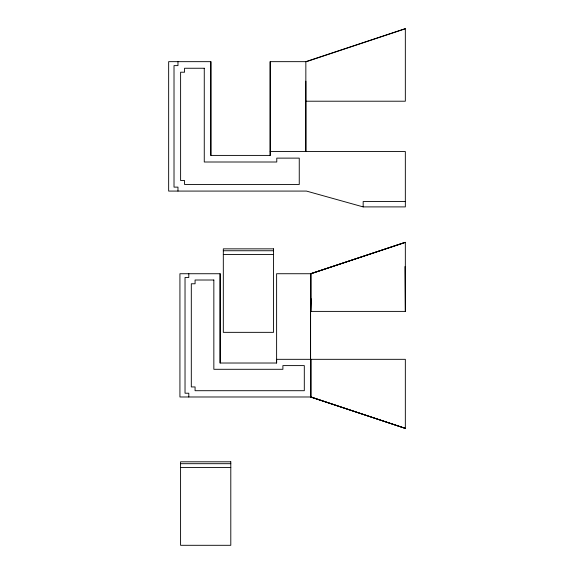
<?xml version="1.0" encoding="UTF-8"?>
<svg xmlns="http://www.w3.org/2000/svg" width="574" height="574" viewBox="0 0 574 574"><rect width="100%" height="100%" fill="white"/><g stroke="black" fill="none" stroke-linecap="round" stroke-linejoin="round"><path stroke-width="0.86" d="M305.849 81.221L305.849 151.529L305.849 101.211L405.337 101.211L405.337 28.7L306.466 61.655L270.182 61.662L270.182 155.411L210.859 155.411L210.859 61.662L168.656 61.662L168.656 191.077L306.466 191.077L363.163 206.898L405.344 206.898L405.344 201.539L363.163 201.539L363.163 206.898M220.122 363.019L220.122 273.733L179.927 273.733L179.927 396.986L311.173 396.986L405.337 428.376L405.337 359.324L276.618 359.324L276.618 363.019L220.122 363.019L220.122 273.733M270.182 155.411L270.182 61.662M276.618 363.019L276.618 273.726L311.173 273.733L405.337 242.343L405.337 311.395L310.584 311.395L310.584 359.324M310.584 311.395L311.173 298.839M310.584 273.733L405.337 242.343L310.584 273.733L310.584 396.986L405.337 428.376L310.584 396.986M405.337 28.7L305.849 61.655L305.849 101.211M270.182 151.529L405.337 151.529L405.337 201.539M223.315 250.738L273.533 250.738M223.315 254.504L273.533 254.504M180.58 463.692L230.798 463.692M180.58 467.458L230.798 467.458M404.957 266.558L405.337 311.395M311.173 273.733L311.173 311.395M311.173 359.324L311.173 396.986M210.859 61.662L210.859 155.411M188.796 273.733L188.796 277.5L185.029 277.5L185.029 393.219L188.796 393.219L188.796 396.986M177.969 61.662L177.969 65.615L174.015 65.615L174.015 187.124L177.969 187.124L177.969 191.077M204.265 68.249L184.563 68.256L184.563 72.209L180.609 72.209L180.609 180.53L184.563 180.53L184.563 184.484L299.255 184.484L299.255 158.123L276.776 158.123L276.776 162.004L204.265 162.004L204.265 68.249M273.533 248.851L223.315 248.851L223.315 332.346L273.533 332.346L273.533 248.851M213.844 280.012L195.074 280.012L195.074 283.778L191.307 283.778L191.307 386.941L195.074 386.941L195.074 390.707L304.306 390.707L304.306 365.602L282.896 365.602L282.896 369.297L213.844 369.297L213.844 280.012M230.798 461.805L180.58 461.805L180.58 545.3L230.798 545.3L230.798 461.805"/></g></svg>
